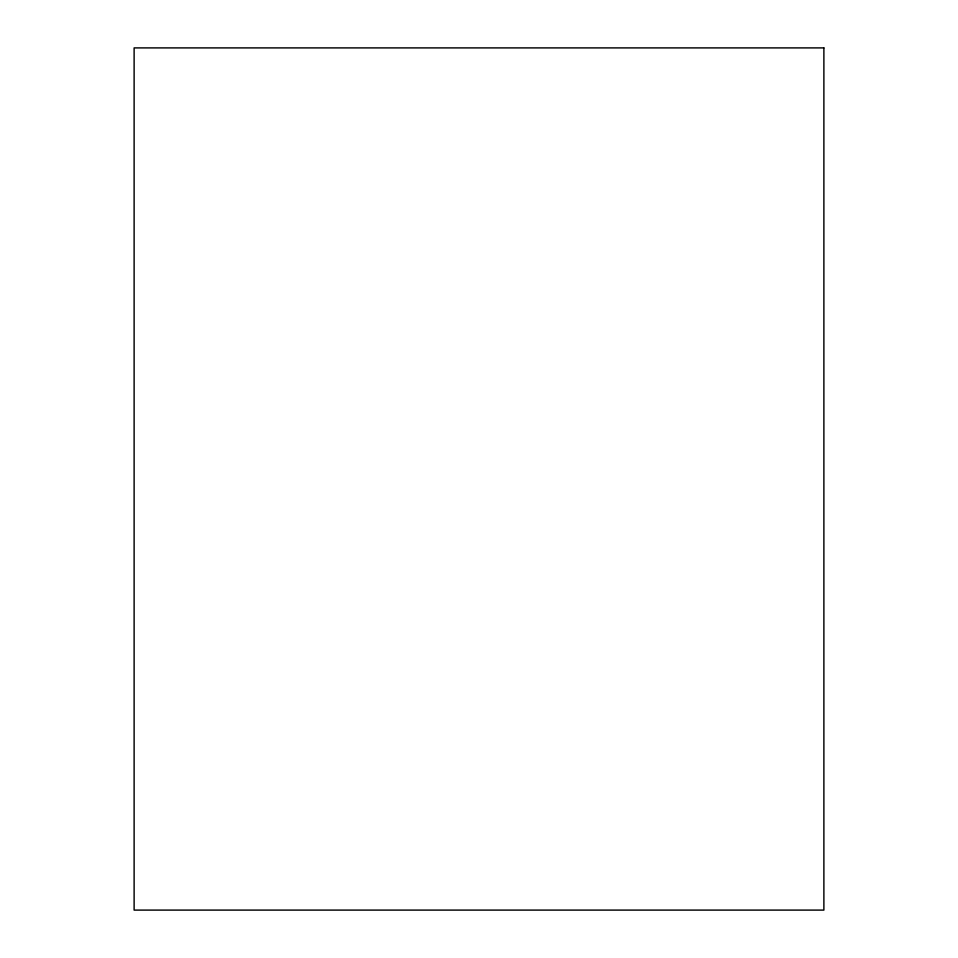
<?xml version="1.0" encoding="UTF-8"?>
<svg xmlns="http://www.w3.org/2000/svg" width="958" height="958" viewBox="0 0 958 958"><rect width="100%" height="100%" fill="white"/><g stroke="black" fill="none" stroke-linecap="round" stroke-linejoin="round"><path stroke-width="1.44" d="M823.88 47.9L134.12 47.9L134.12 910.1L823.88 910.1L823.88 47.9"/></g></svg>
